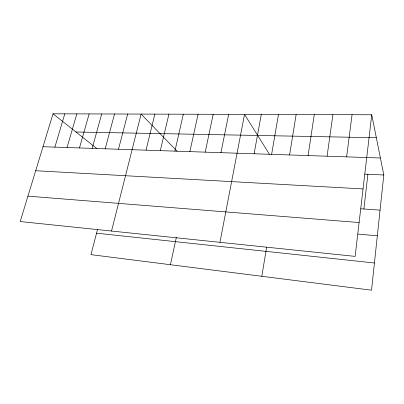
<?xml version="1.0" encoding="UTF-8"?>
<svg xmlns="http://www.w3.org/2000/svg" width="404" height="404" viewBox="0 0 404 404"><rect width="100%" height="100%" fill="white"/><g stroke="black" fill="none" stroke-linecap="round" stroke-linejoin="round"><path stroke-width="0.61" d="M371.746 114.771L355.136 256.389L20.2 221.543L53.02 113.812L371.746 114.771L383.8 174.988L371.539 290.188L90.95 254.651L97.495 229.563M363.883 209.009L367.892 174.27M346.632 156.818L352.056 114.716M327.094 156.166L332.906 114.655M308.09 155.535L314.277 114.6M289.607 154.924L296.137 114.544M261.817 276.291L266.655 247.162M271.624 154.323L278.477 114.494M254.116 153.742L261.277 114.438M219.948 242.324L244.521 114.388L269.438 154.298M220.943 152.641L228.659 114.342M205.217 152.116L213.181 114.297M170.422 264.716L176.346 237.35M189.88 151.606L198.076 114.251M174.912 151.111L183.325 114.206M160.297 150.626L168.923 114.16M146.036 150.152L154.853 114.12M111.529 231.048L141.107 114.08L177.083 151.222M118.488 149.233L127.669 114.039M105.192 148.793L114.534 113.999M92.188 148.359L101.687 113.958M79.477 147.94L89.122 113.923M67.049 147.526L76.826 113.883M54.888 147.122L64.797 113.847M75.947 131.992L376.341 137.739M42.996 146.728L380.396 157.989M364.782 174.134L383.8 174.988M35.683 170.725L363.05 188.931M360.843 208.797L380.058 210.136M27.937 196.152L359.106 222.533M357.878 234.078L377.331 235.79M96.551 233.189L374.432 262.994M53.02 113.812L96.834 148.556"/></g></svg>
